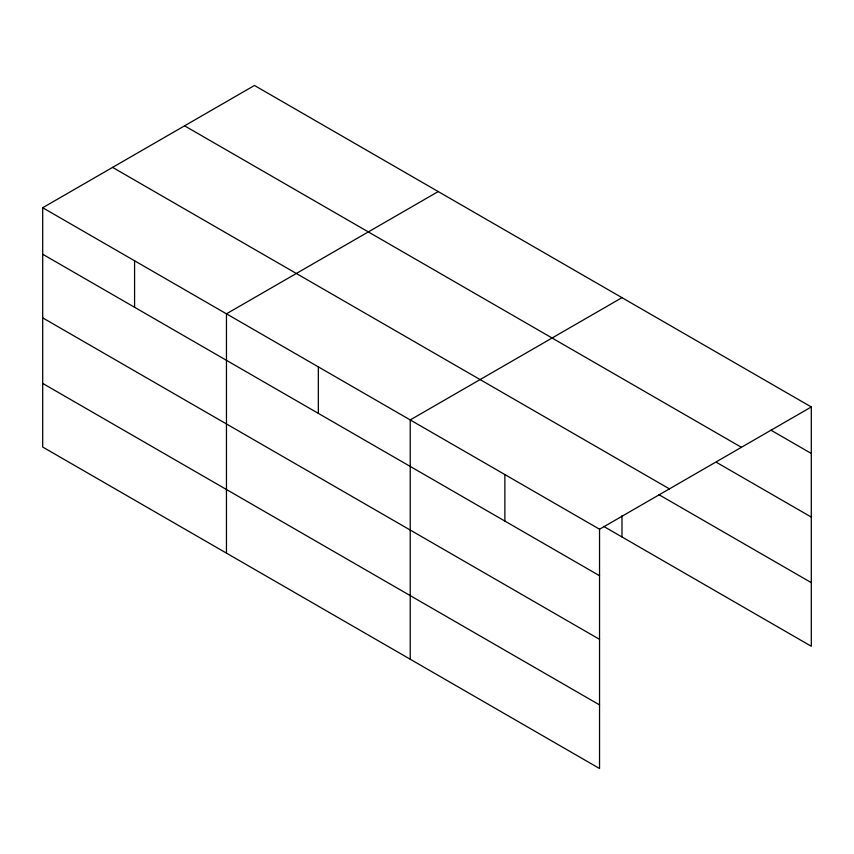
<?xml version="1.0" encoding="UTF-8"?>
<svg xmlns="http://www.w3.org/2000/svg" width="854" height="854" viewBox="0 0 854 854"><rect width="100%" height="100%" fill="white"/><g stroke="black" fill="none" stroke-linecap="round" stroke-linejoin="round"><path stroke-width="1.28" d="M599.54 639.347L599.54 529.224L42.7 207.735L42.7 447.037L599.54 768.525L599.54 639.347L42.7 317.859M42.7 207.735L254.46 85.475L811.3 406.963L811.3 646.264L603.597 526.352M438.219 191.563L226.459 313.824L226.459 553.125M621.979 297.662L410.219 419.922L410.219 659.213M599.54 529.224L811.3 406.963M770.895 430.138L811.3 453.463M184.581 125.826L741.421 447.315M716.634 462.441L811.3 517.086M112.579 167.384L669.419 488.883M658.914 494.669L811.3 582.641M42.7 254.236L599.54 575.724M42.7 383.414L599.54 704.902M621.979 515.752L621.979 536.963M504.874 474.568L504.874 521.068M318.339 366.868L318.339 413.368M134.58 260.78L134.58 307.28"/></g></svg>
